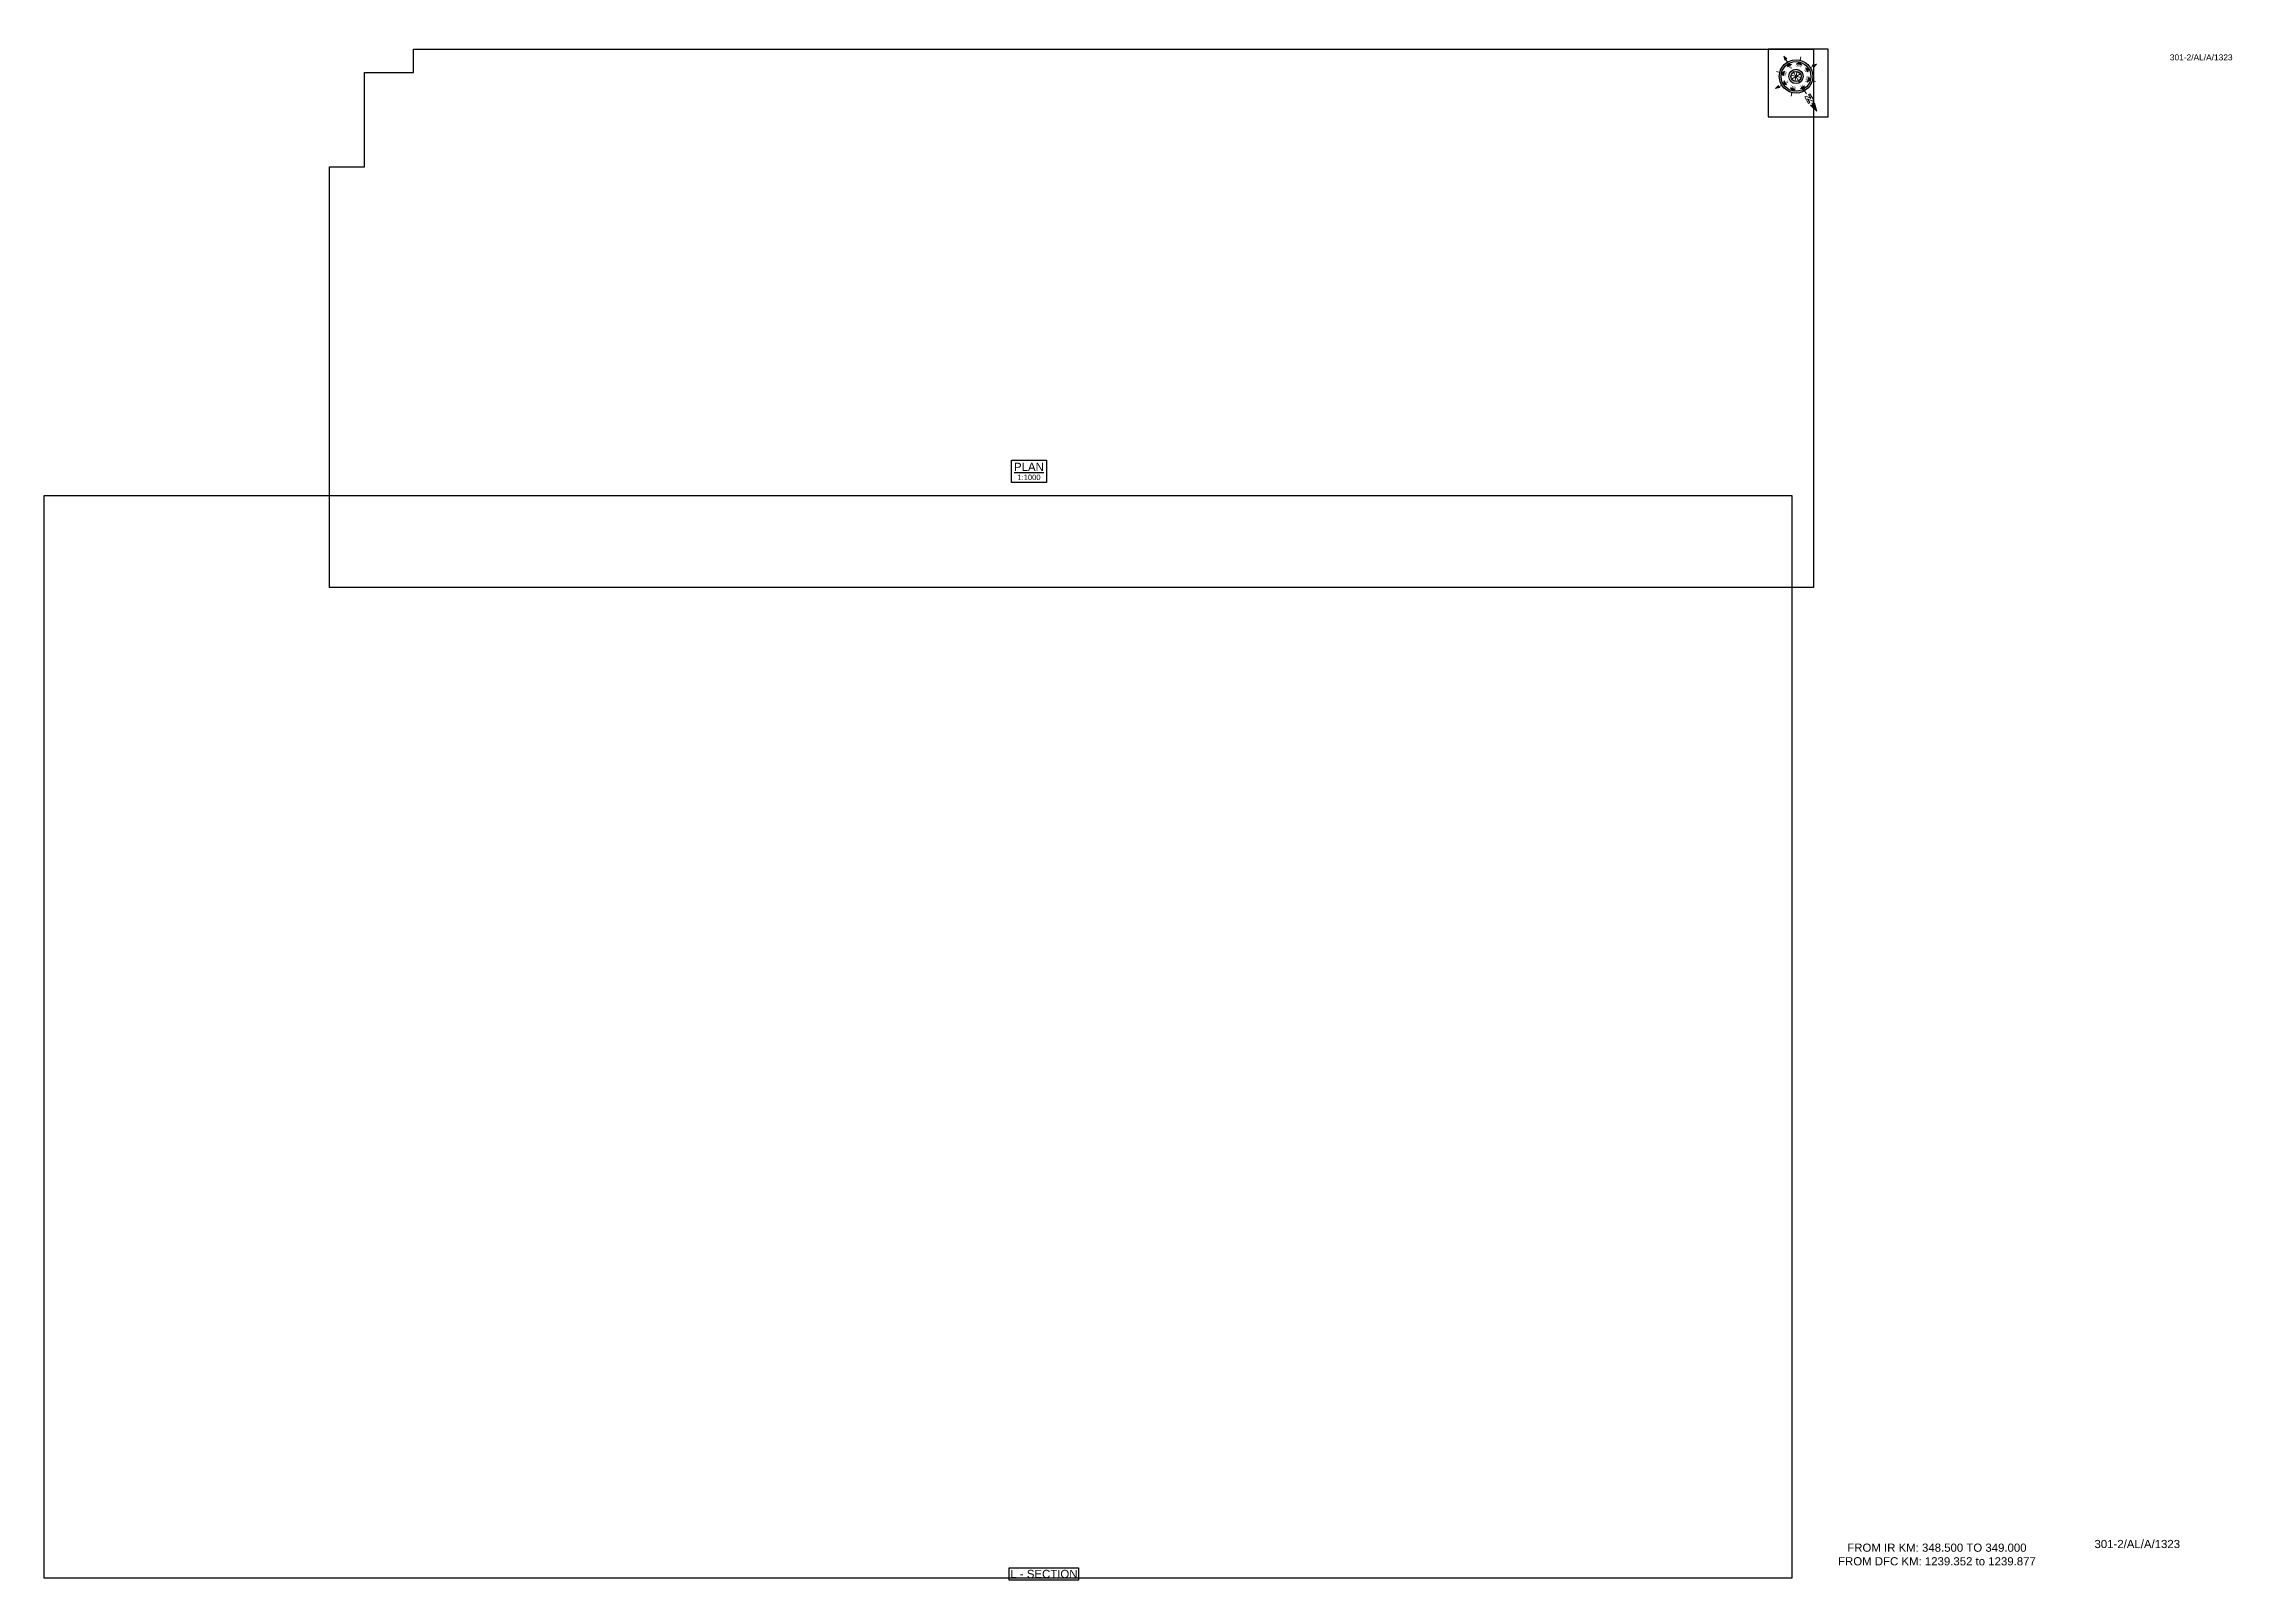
# Paper-space layout '1323' of a CAD drawing. Header units: metres. Extents: x 20 to 825, y 17 to 581.
import ezdxf
from ezdxf.enums import TextEntityAlignment as Align

# ---------------------------------------------------------------- set-up
doc = ezdxf.new("R2010")
doc.units = ezdxf.units.M
doc.header["$MEASUREMENT"] = 0
doc.layers.get('Defpoints').update_dxf_attribs({"color": 5})
doc.layers.add('title', color=7, linetype='Continuous')
doc.styles.get("Standard").update_dxf_attribs({"font": 'arial.ttf'})
doc.styles.add('Style-Arial', font='arial.ttf')

# ---------------------------------------------------------------- blocks, each defined once
blk = doc.blocks.new('N')
for points in [[(0, 8.41), (-0.49, 6.68), (0, 6.93)], [(0.49, 6.68), (0, 6.93), (0, 8.41)], [(-4.93, 0), (-4.07, 0.25), (-4.19, 0)], [(-4.07, -0.25), (-4.19, 0), (-4.93, 0)], [(-3.08, 0), (-2.59, 0.49), (-2.59, -0.49)], [(-2.18, 2.18), (-1.48, 2.18), (-2.18, 1.48)], [(0, 3.08), (0.49, 2.59), (-0.49, 2.59)], [(2.18, 2.18), (2.18, 1.48), (1.48, 2.18)], [(3.08, 0), (2.59, -0.49), (2.59, 0.49)], [(4.07, 0.25), (4.19, 0), (4.93, 0)], [(4.93, 0), (4.07, -0.25), (4.19, 0)], [(-2.18, -2.18), (-2.18, -1.48), (-1.48, -2.18)], [(0, -3.08), (-0.49, -2.59), (0.49, -2.59)], [(0, -4.93), (-0.25, -4.07), (0, -4.19)], [(0.25, -4.07), (0, -4.19), (0, -4.93)], [(2.18, -2.18), (1.48, -2.18), (2.18, -1.48)]]:
    blk.add_hatch(color=7).paths.add_polyline_path(points, flags=0)
h = blk.add_hatch(color=7)
h.paths.add_polyline_path([(0, -3.08), (0, -3.46, 1), (0, 3.46), (0, 3.08, -1)])
h.paths.add_polyline_path([(0, 1.05), (0, 1.48, 1), (0, -1.48), (0, -1.05, -1)])
at = {"color": 7, "linetype": 'ByBlock', "lineweight": 13}
for p, q in [((-0.61, 4.57), (-0.61, 6.12)), ((-0.61, 6.12), (-0.3, 6.12)), ((-0.3, 6.12), (0.32, 5.19)), ((0.32, 4.57), (-0.3, 5.5)), ((-0.3, 5.5), (-0.3, 4.57)), ((0.32, 5.19), (0.32, 6.12)), ((0.32, 6.12), (0.64, 6.12)), ((0.64, 6.12), (0.64, 4.57))]:
    blk.add_line(p, q, dxfattribs=at)
at = {"color": 7, "lineweight": 13}
for p, q in [((0, 6.41), (0, 7.28)), ((-3.46, 0), (-4.19, 0)), ((-2.45, 2.45), (-2.97, 2.97)), ((1.05, 0), (-1.05, 0)), ((-1.05, 0), (1.05, 0)), ((-0.74, 0.74), (0.74, -0.74)), ((0.74, 0.74), (-0.74, -0.74)), ((0.74, -0.74), (-0.74, 0.74)), ((-0.74, -0.74), (0.74, 0.74)), ((0, 3.46), (0, 4.19)), ((0, 3.46), (0, 3.08)), ((0, 1.05), (0, 1.48)), ((0, 1.05), (0, -1.05)), ((0, -1.05), (0, 1.05)), ((2.45, 2.45), (2.97, 2.97)), ((3.46, 0), (4.19, 0)), ((-2.45, -2.45), (-2.97, -2.97)), ((0, -1.05), (0, -1.48)), ((0, -3.46), (0, -3.08)), ((0, -3.46), (0, -4.19)), ((2.45, -2.45), (2.97, -2.97))]:
    blk.add_line(p, q, dxfattribs=at)
at = {"color": 7, "linetype": 'ByBlock', "lineweight": 13}
for points in [[(-0.3, 4.57), (-0.61, 4.57)], [(0.32, 4.57), (0.64, 4.57)]]:
    blk.add_lwpolyline(points, dxfattribs=at)
at = {"color": 7, "lineweight": 13}
for points in [[(0, 8.41), (-0.49, 6.68), (0, 6.93), (0, 6.93)], [(0.49, 6.68), (0, 6.93), (0, 8.41), (0, 8.41)], [(-4.93, 0), (-4.07, 0.25), (-4.19, 0), (-4.19, 0)], [(-4.07, -0.25), (-4.19, 0), (-4.93, 0), (-4.93, 0)], [(-3.08, 0), (-2.59, 0.49), (-2.59, -0.49), (-2.59, -0.49)], [(-2.18, 2.18), (-1.48, 2.18), (-2.18, 1.48), (-2.18, 1.48)], [(0, 3.08), (0.49, 2.59), (-0.49, 2.59), (-0.49, 2.59)], [(2.18, 2.18), (2.18, 1.48), (1.48, 2.18), (1.48, 2.18)], [(3.08, 0), (2.59, -0.49), (2.59, 0.49), (2.59, 0.49)], [(4.07, 0.25), (4.19, 0), (4.93, 0), (4.93, 0)], [(4.93, 0), (4.07, -0.25), (4.19, 0), (4.19, 0)], [(-2.18, -2.18), (-2.18, -1.48), (-1.48, -2.18), (-1.48, -2.18)], [(0, -3.08), (-0.49, -2.59), (0.49, -2.59), (0.49, -2.59)], [(0, -4.93), (-0.25, -4.07), (0, -4.19), (0, -4.19)], [(0.25, -4.07), (0, -4.19), (0, -4.93), (0, -4.93)], [(2.18, -2.18), (1.48, -2.18), (2.18, -1.48), (2.18, -1.48)]]:
    blk.add_lwpolyline(points, close=True, dxfattribs=at)
at = {"color": 7}
for radius in [3.46, 3.08, 1.48, 1.05]:
    blk.add_circle((0, 0), radius, dxfattribs=at)
for s, rotation, p in [('W', 90, (-2.1, 0)), ('NW', 45, (-1.48, 1.48)), ('NE', 315, (1.48, 1.48)), ('E', 270, (1.97, 0)), ('SW', 135, (-1.48, -1.48)), ('SE', 225, (1.48, -1.48))]:
    blk.add_text(s, height=0.6, rotation=rotation, dxfattribs=at).set_placement(p, align=Align.CENTER)
for s, p in [('N', (0, 2.1)), ('S', (0, -2.47))]:
    blk.add_text(s, height=0.6, dxfattribs=at).set_placement(p, align=Align.CENTER)

psp = doc.layouts.new('1323')

# ---------------------------------------------------------------- linework, layer by layer
psp.add_lwpolyline([(374.97, 16.56), (374.97, 21.16), (400.5, 21.16), (400.5, 16.56)], close=True)
at = {"layer": 'Defpoints'}
psp.add_lwpolyline([(20.11, 17.47), (662.81, 17.47), (662.81, 414.88), (20.11, 414.88)], close=True, dxfattribs=at)
at = {"layer": 'title', "color": 7, "linetype": 'Continuous', "lineweight": -3}
psp.add_lwpolyline([(375.85, 428.01), (388.73, 428.01), (388.73, 419.86), (375.85, 419.86)], close=True, dxfattribs=at)

# ---------------------------------------------------------------- texts
at = {"style": 'Style-Arial'}
for height, p in [(2.2, (801.62, 574.91)), (3, (773.92, 28.36))]:
    psp.add_text('301-2/AL/A/1323', height=height, dxfattribs=at).set_placement(p)
at = {"insert": (663.59, 30.01), "char_height": 3, "attachment_point": 1, "style": 'Style-Arial'}
psp.add_mtext_dynamic_manual_height_columns('\\pxqc;FROM IR KM: 348.500 TO 349.000\\P{\\C1;FROM DFC KM: 1239.352 to 1239.877}', width=104.8357, gutter_width=17.5, heights=[0], dxfattribs=at)
at = {"layer": 'title', "color": 7, "linetype": 'Continuous', "lineweight": -3, "style": 'Style-Arial'}
for s, height, p in [('%%UPLAN', 3, (382.24, 425.57)), ('1:1000', 2, (382.24, 421.71))]:
    psp.add_text(s, height=height, dxfattribs=at).set_placement(p, align=Align.MIDDLE)
at = {"layer": 'title', "style": 'Style-Arial'}
psp.add_text('L - SECTION', height=3, rotation=0.00006, dxfattribs=at).set_placement((387.75, 18.86), align=Align.MIDDLE_CENTER)

# ---------------------------------------------------------------- viewports
at = {"layer": 'Defpoints'}
vp = psp.add_viewport(center=(341.46, 216.18), size=(642.7, 397.4144), view_center_point=(15213.72, -5040.71), view_height=397.4144, status=3, dxfattribs=at)
vp.dxf.flags = 0x10000  # cut along an outline
vp.dxf.clipping_boundary_handle = psp.add_lwpolyline([(20.11, 17.47), (662.81, 17.47), (662.81, 414.88), (20.11, 414.88)], format="xyb", close=True, dxfattribs={"invisible": 1}).dxf.handle

# ---------------------------------------------------------------- wipeouts: each hides what was drawn before it
psp.add_wipeout([(653.96, 579), (676, 579), (676, 554.19), (653.96, 554.19)])

# ---------------------------------------------------------------- next in the draw order: linework, layer by layer
psp.add_lwpolyline([(676, 579), (653.96, 579), (653.96, 554.19), (676, 554.19)], close=True)
psp.add_lwpolyline([(125.11, 535.84), (138.04, 535.84), (138.04, 570.44), (155.99, 570.44), (155.99, 579), (670.68, 579), (670.68, 381.2), (125.11, 381.2)], close=True, dxfattribs=at)

# ---------------------------------------------------------------- next in the draw order: block references
at = {"xscale": 1.771541522973351, "yscale": 1.771541522973351, "zscale": 1.771541522973351, "rotation": 210.9426885564493}
psp.add_blockref('N', (664.2, 569), dxfattribs=at)

# ---------------------------------------------------------------- next in the draw order: viewports
at = {"layer": 'Defpoints', "view_twist_angle": 210.94268856}
vp = psp.add_viewport(center=(397.9, 480.1), size=(545.57, 197.8049), view_center_point=(1233462.37, -3231707.94), view_height=197.8049, dxfattribs=at)
vp.dxf.flags = 0x10000  # cut along an outline
vp.dxf.clipping_boundary_handle = psp.add_lwpolyline([(125.11, 535.84), (138.04, 535.84), (138.04, 570.44), (155.99, 570.44), (155.99, 579), (670.68, 579), (670.68, 381.2), (125.11, 381.2)], format="xyb", close=True, dxfattribs={"invisible": 1}).dxf.handle

doc.saveas('drawing.dxf')
